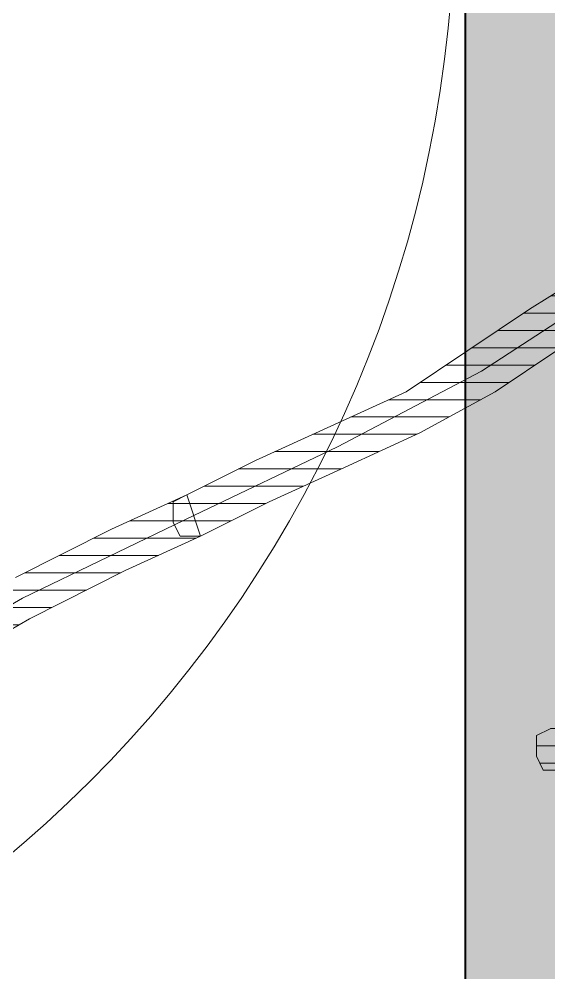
# Model space of a CAD drawing. Header units: centimetres. Extents: x 54005 to 61405, y 90310 to 94744.
# Drawn here: x 56884.67 to 56888.5, y 91923.7 to 91930.59 of the extents above; entities that cross this region are included whole.
import ezdxf

# ---------------------------------------------------------------- set-up
doc = ezdxf.new("R2010")
doc.units = ezdxf.units.CM
doc.header["$LTSCALE"] = 25
doc.layers.get('0').update_dxf_attribs({"lineweight": 0})
doc.layers.add('OC-Mutfak_Ekipman', color=252, linetype='Continuous')
doc.layers.add('OC-Tretuar', color=70, linetype='Continuous')
doc.layers.add('ÖLCULENDIRME', color=115, linetype='Continuous', lineweight=5)
pattern_1 = [(360, (-5108.51305, -673.59423), (1e-16, 0.125), [25])]

# ---------------------------------------------------------------- blocks, each defined once
blk = doc.blocks.new('sıcak servis-180x70x85-130')
at = {"layer": 'OC-Tretuar'}
h = blk.add_hatch(color=7, dxfattribs=at)
h.dxf.hatch_style = 1
h.paths.add_polyline_path([(466744.5381, -82664.4336, 0.414209), (466743.5381, -82665.4336, 0.414214), (466744.5381, -82666.4336), (466922.5381, -82666.4336, 0.414214), (466923.5381, -82665.4336, 0.414218), (466922.5381, -82664.4336)])
h.paths.add_polyline_path([(466744.5381, -82656.4336, 0.414214), (466743.5381, -82657.4336, 0.414218), (466744.5381, -82658.4336), (466922.5381, -82658.4336, 0.414209), (466923.5381, -82657.4336, 0.414214), (466922.5381, -82656.4336)])
h.paths.add_polyline_path([(466744.5381, -82648.4336, 0.414214), (466743.5381, -82649.4336, 0.414214), (466744.5381, -82650.4336), (466922.5381, -82650.4336, 0.414214), (466923.5381, -82649.4336, 0.414214), (466922.5381, -82648.4336)])
h.paths.add_polyline_path([(466922.5381, -82642.4336, 0.414214), (466923.5381, -82641.4336, 0.414214), (466922.5381, -82640.4336), (466744.5381, -82640.4336, 0.414214), (466743.5381, -82641.4336, 0.414214), (466744.5381, -82642.4336)])
h.paths.add_polyline_path([(466744.5381, -82632.4336, 0.414214), (466743.5381, -82633.4336, 0.414214), (466744.5381, -82634.4336), (466922.5381, -82634.4336, 0.414214), (466923.5381, -82633.4336, 0.414214), (466922.5381, -82632.4336)])
at = {"layer": 'OC-Mutfak_Ekipman'}
blk.add_line((466922.5381, -82666.4336), (466744.5381, -82666.4336), dxfattribs=at)
blk = doc.blocks.new('by')
at = {"ltscale": 30}
h = blk.add_hatch(dxfattribs=at)
h.set_pattern_fill('DC_LINES', color=256, scale=0.1, style=0)
h.set_pattern_definition(pattern_1)
edge = h.paths.add_edge_path(flags=0)
edge.add_line((6367.0124, 2240.7023), (6367.5564, 2240.9506))
edge.add_line((6367.5564, 2240.9506), (6368.2488, 2241.2984))
edge.add_line((6368.2488, 2241.2984), (6368.9421, 2241.6958))
edge.add_line((6368.9421, 2241.6958), (6369.6345, 2242.0932))
edge.add_line((6369.6345, 2242.0932), (6370.278, 2242.4906))
edge.add_line((6370.278, 2242.4906), (6370.8708, 2242.8383))
edge.add_line((6370.8708, 2242.8383), (6371.3161, 2243.0866))
edge.add_line((6371.3161, 2243.0866), (6371.5642, 2243.2854))
edge.add_line((6371.5642, 2243.2854), (6371.7614, 2242.9873))
edge.add_line((6371.7614, 2242.9873), (6371.5144, 2242.7885))
edge.add_line((6371.5144, 2242.7885), (6370.9704, 2242.5402))
edge.add_line((6370.9704, 2242.5402), (6370.4753, 2242.1925))
edge.add_line((6370.4753, 2242.1925), (6369.7331, 2241.7951))
edge.add_line((6369.7331, 2241.7951), (6369.0407, 2241.3977))
edge.add_line((6369.0407, 2241.3977), (6368.3484, 2241.0003))
edge.add_line((6368.3484, 2241.0003), (6367.655, 2240.6526))
edge.add_line((6367.655, 2240.6526), (6367.1111, 2240.4043))
h = blk.add_hatch(dxfattribs=at)
h.set_pattern_fill('DC_LINES', color=256, scale=0.1, style=0)
h.set_pattern_definition(pattern_1)
edge = h.paths.add_edge_path(flags=0)
edge.add_line((6364.489, 2242.3912), (6364.489, 2242.0932))
edge.add_line((6364.489, 2242.0932), (6364.2419, 2241.8944))
edge.add_line((6364.2419, 2241.8944), (6363.9939, 2241.6958))
edge.add_line((6363.9939, 2241.6958), (6363.697, 2241.4473))
edge.add_line((6363.697, 2241.4473), (6363.4997, 2241.0997))
edge.add_line((6363.4997, 2241.0997), (6363.2517, 2240.8016))
edge.add_line((6363.2517, 2240.8016), (6363.0544, 2240.5036))
edge.add_line((6363.0544, 2240.5036), (6362.906, 2240.2552))
edge.add_line((6362.906, 2240.2552), (6362.8064, 2240.0565))
edge.add_line((6362.8064, 2240.0565), (6362.5095, 2240.1558))
edge.add_line((6362.5095, 2240.1558), (6362.6091, 2240.3546))
edge.add_line((6362.6091, 2240.3546), (6362.7575, 2240.7023))
edge.add_line((6362.7575, 2240.7023), (6362.9548, 2241.0003))
edge.add_line((6362.9548, 2241.0003), (6363.2029, 2241.2984))
edge.add_line((6363.2029, 2241.2984), (6363.4997, 2241.6461))
edge.add_line((6363.4997, 2241.6461), (6363.7966, 2241.8944))
edge.add_line((6363.7966, 2241.8944), (6364.0437, 2242.1925))
edge.add_line((6364.0437, 2242.1925), (6364.3904, 2242.3912))
edge.add_line((6364.3904, 2242.3912), (6364.3904, 2242.0932))
edge.add_line((6364.3904, 2242.0932), (6364.3904, 2242.3912))
edge.add_line((6364.3904, 2242.3912), (6364.5388, 2242.3912))
edge.add_line((6364.5388, 2242.3912), (6364.5876, 2242.2918))
edge.add_line((6364.5876, 2242.2918), (6364.5876, 2242.1428))
edge.add_line((6364.5876, 2242.1428), (6364.489, 2242.0932))
h = blk.add_hatch(dxfattribs=at)
h.set_pattern_fill('DC_LINES', color=256, scale=0.1, style=0)
h.set_pattern_definition(pattern_1)
edge = h.paths.add_edge_path(flags=0)
edge.add_line((6363.5984, 2238.6656), (6363.5486, 2238.6656))
edge.add_line((6363.5486, 2238.6656), (6363.7966, 2238.8643))
edge.add_line((6363.7966, 2238.8643), (6364.0437, 2239.1127))
edge.add_line((6364.0437, 2239.1127), (6364.4392, 2239.361))
edge.add_line((6364.4392, 2239.361), (6364.8845, 2239.6591))
edge.add_line((6364.8845, 2239.6591), (6365.4294, 2239.9572))
edge.add_line((6365.4294, 2239.9572), (6365.9734, 2240.2055))
edge.add_line((6365.9734, 2240.2055), (6366.5173, 2240.4539))
edge.add_line((6366.5173, 2240.4539), (6367.0124, 2240.7023))
edge.add_line((6367.0124, 2240.7023), (6367.1111, 2240.4043))
edge.add_line((6367.1111, 2240.4043), (6366.6169, 2240.1558))
edge.add_line((6366.6169, 2240.1558), (6366.072, 2239.9075))
edge.add_line((6366.072, 2239.9075), (6365.528, 2239.6591))
edge.add_line((6365.528, 2239.6591), (6365.0827, 2239.361))
edge.add_line((6365.0827, 2239.361), (6364.6374, 2239.063))
edge.add_line((6364.6374, 2239.063), (6364.2419, 2238.8147))
edge.add_line((6364.2419, 2238.8147), (6363.9939, 2238.6656))
edge.add_line((6363.9939, 2238.6656), (6363.8454, 2238.4669))
edge.add_line((6363.8454, 2238.4669), (6363.7966, 2238.4669))
h = blk.add_hatch(dxfattribs=at)
h.set_pattern_fill('DC_LINES', color=256, scale=0.1, style=0)
h.set_pattern_definition(pattern_1)
edge = h.paths.add_edge_path(flags=0)
edge.add_line((6367.1111, 2240.4043), (6366.6169, 2240.1558))
edge.add_line((6366.6169, 2240.1558), (6366.072, 2239.9075))
edge.add_line((6366.072, 2239.9075), (6365.528, 2239.6591))
edge.add_line((6365.528, 2239.6591), (6365.0827, 2239.361))
edge.add_line((6365.0827, 2239.361), (6364.6374, 2239.063))
edge.add_line((6364.6374, 2239.063), (6364.2419, 2238.8147))
edge.add_line((6364.2419, 2238.8147), (6363.9939, 2238.6656))
edge.add_line((6363.9939, 2238.6656), (6363.8454, 2238.4669))
edge.add_line((6363.8454, 2238.4669), (6363.5486, 2238.6656))
edge.add_line((6363.5486, 2238.6656), (6363.7966, 2238.8643))
edge.add_line((6363.7966, 2238.8643), (6364.0437, 2239.1127))
edge.add_line((6364.0437, 2239.1127), (6364.4392, 2239.361))
edge.add_line((6364.4392, 2239.361), (6364.8845, 2239.6591))
edge.add_line((6364.8845, 2239.6591), (6365.4294, 2239.9572))
edge.add_line((6365.4294, 2239.9572), (6365.9734, 2240.2055))
edge.add_line((6365.9734, 2240.2055), (6366.5173, 2240.4539))
edge.add_line((6366.5173, 2240.4539), (6367.0124, 2240.7023))
for p, q in [((6364.3904, 2242.3912, -4.5045), (6364.5388, 2242.3912, -4.5045)), ((6364.5388, 2242.3912, -4.5045), (6364.5876, 2242.2918, -4.5045)), ((6364.5876, 2242.2918, -4.5045), (6364.5876, 2242.1428, -4.5045)), ((6364.5876, 2242.1428, -4.5045), (6364.489, 2242.0932, -4.5045)), ((6369.6843, 2241.9441, -4.5045), (6368.2986, 2241.1494, -4.5045)), ((6368.2488, 2241.2984, -4.5045), (6368.9421, 2241.6958, -4.5045)), ((6367.5564, 2240.9506, -4.5045), (6368.2488, 2241.2984, -4.5045)), ((6368.2986, 2241.1494, -4.5045), (6367.0613, 2240.5532, -4.5045)), ((6368.3484, 2241.0003, -4.5045), (6367.655, 2240.6526, -4.5045)), ((6367.0124, 2240.7023, -4.5045), (6367.5564, 2240.9506, -4.5045)), ((6366.5173, 2240.4539, -4.5045), (6367.0124, 2240.7023, -4.5045)), ((6366.5173, 2240.4539, -4.5045), (6367.0124, 2240.7023, -4.5045)), ((6367.0124, 2240.7023, -4.5045), (6367.1111, 2240.4043, -4.5045)), ((6367.0124, 2240.7023, -4.5045), (6367.1111, 2240.4043, -4.5045)), ((6367.0124, 2240.7023, -4.5045), (6367.0124, 2240.7023, -4.5045)), ((6367.1111, 2240.4043, -4.5045), (6367.0124, 2240.7023, -4.5045)), ((6367.0124, 2240.7023, -4.5045), (6367.0124, 2240.7023, -4.5045)), ((6367.0124, 2240.7023, -4.5045), (6367.1609, 2240.7023, -4.5045)), ((6367.1111, 2240.4043, -4.5045), (6367.0124, 2240.7023, -4.5045)), ((6367.0124, 2240.7023, -4.5045), (6367.0124, 2240.7023, -4.5045)), ((6367.1609, 2240.7023, -4.5045), (6367.2097, 2240.6029, -4.5045)), ((6367.655, 2240.6526, -4.5045), (6367.1111, 2240.4043, -4.5045)), ((6367.2097, 2240.6029, -4.5045), (6367.2097, 2240.4539, -4.5045)), ((6367.0613, 2240.5532, -4.5045), (6366.0232, 2240.0565, -4.5045)), ((6365.9734, 2240.2055, -4.5045), (6366.5173, 2240.4539, -4.5045)), ((6365.9734, 2240.2055, -4.5045), (6366.5173, 2240.4539, -4.5045)), ((6367.2097, 2240.4539, -4.5045), (6367.1111, 2240.4043, -4.5045)), ((6367.1111, 2240.4043, -4.5045), (6366.6169, 2240.1558, -4.5045)), ((6367.1111, 2240.4043, -4.5045), (6366.6169, 2240.1558, -4.5045)), ((6367.1111, 2240.4043, -4.5045), (6367.1111, 2240.4043, -4.5045)), ((6367.1111, 2240.4043, -4.5045), (6367.1111, 2240.4043, -4.5045)), ((6365.4294, 2239.9572, -4.5045), (6365.9734, 2240.2055, -4.5045)), ((6365.4294, 2239.9572, -4.5045), (6365.9734, 2240.2055, -4.5045)), ((6366.6169, 2240.1558, -4.5045), (6366.072, 2239.9075, -4.5045)), ((6366.6169, 2240.1558, -4.5045), (6366.072, 2239.9075, -4.5045)), ((6366.0232, 2240.0565, -4.5045), (6364.9841, 2239.5101, -4.5045)), ((6364.8845, 2239.6591, -4.5045), (6365.4294, 2239.9572, -4.5045)), ((6364.8845, 2239.6591, -4.5045), (6365.4294, 2239.9572, -4.5045)), ((6366.072, 2239.9075, -4.5045), (6365.528, 2239.6591, -4.5045)), ((6366.072, 2239.9075, -4.5045), (6365.528, 2239.6591, -4.5045)), ((6364.4392, 2239.361, -4.5045), (6364.8845, 2239.6591, -4.5045)), ((6364.4392, 2239.361, -4.5045), (6364.8845, 2239.6591, -4.5045)), ((6365.528, 2239.6591, -4.5045), (6365.0827, 2239.361, -4.5045)), ((6365.528, 2239.6591, -4.5045), (6365.0827, 2239.361, -4.5045)), ((6364.9841, 2239.5101, -4.5045), (6364.1423, 2238.9637, -4.5045)), ((6365.0827, 2239.361, -4.5045), (6364.6374, 2239.063, -4.5045)), ((6365.0827, 2239.361, -4.5045), (6364.6374, 2239.063, -4.5045)), ((6364.6374, 2239.063, -4.5045), (6364.2419, 2238.8147, -4.5045)), ((6364.6374, 2239.063, -4.5045), (6364.2419, 2238.8147, -4.5045))]:
    blk.add_line(p, q, dxfattribs=at)
blk.add_circle((6374.1782, 2236.1122, -4.5045), 9, dxfattribs=at)

msp = doc.modelspace()

# ---------------------------------------------------------------- linework, layer by layer
at = {"layer": 'ÖLCULENDIRME'}
msp.add_line((56887.894, 92217.6024), (56887.894, 91619.6024), dxfattribs=at)

# ---------------------------------------------------------------- block references
at = {"layer": 'ÖLCULENDIRME', "extrusion": (0, 0, -1), "zscale": -1, "rotation": 90.00373483684704}
msp.add_blockref('sıcak servis-180x70x85-130', (-139523.8912, -374891.3659), dxfattribs=at)
at = {"layer": 'ÖLCULENDIRME', "rotation": 180}
msp.add_blockref('by', (63252.9924, 94167.5609, 4.5045), dxfattribs=at)

doc.saveas('drawing.dxf')
